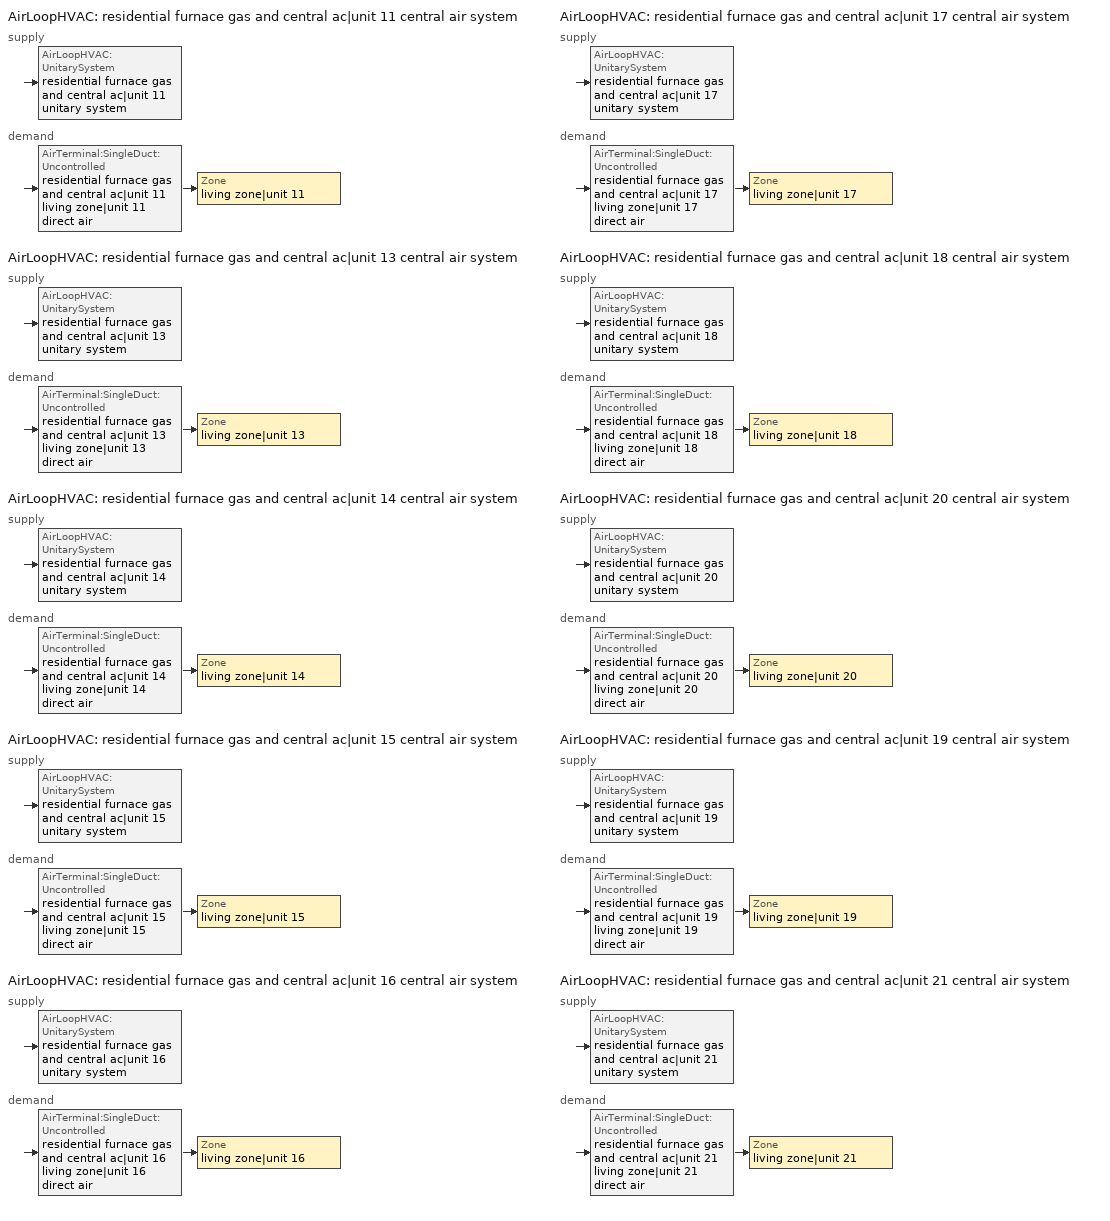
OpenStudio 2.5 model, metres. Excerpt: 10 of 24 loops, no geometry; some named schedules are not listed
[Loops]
AirLoopHVAC 'residential furnace gas and central ac|unit 11 central air system'
 supply: AirLoopHVAC:UnitarySystem 'residential furnace gas and central ac|unit 11 unitary system'
 demand: AirTerminal:SingleDuct:Uncontrolled 'residential furnace gas and central ac|unit 11 living zone|unit 11 direct air' > Zone 'living zone|unit 11'
AirLoopHVAC 'residential furnace gas and central ac|unit 13 central air system'
 supply: AirLoopHVAC:UnitarySystem 'residential furnace gas and central ac|unit 13 unitary system'
 demand: AirTerminal:SingleDuct:Uncontrolled 'residential furnace gas and central ac|unit 13 living zone|unit 13 direct air' > Zone 'living zone|unit 13'
AirLoopHVAC 'residential furnace gas and central ac|unit 14 central air system'
 supply: AirLoopHVAC:UnitarySystem 'residential furnace gas and central ac|unit 14 unitary system'
 demand: AirTerminal:SingleDuct:Uncontrolled 'residential furnace gas and central ac|unit 14 living zone|unit 14 direct air' > Zone 'living zone|unit 14'
AirLoopHVAC 'residential furnace gas and central ac|unit 15 central air system'
 supply: AirLoopHVAC:UnitarySystem 'residential furnace gas and central ac|unit 15 unitary system'
 demand: AirTerminal:SingleDuct:Uncontrolled 'residential furnace gas and central ac|unit 15 living zone|unit 15 direct air' > Zone 'living zone|unit 15'
AirLoopHVAC 'residential furnace gas and central ac|unit 16 central air system'
 supply: AirLoopHVAC:UnitarySystem 'residential furnace gas and central ac|unit 16 unitary system'
 demand: AirTerminal:SingleDuct:Uncontrolled 'residential furnace gas and central ac|unit 16 living zone|unit 16 direct air' > Zone 'living zone|unit 16'
AirLoopHVAC 'residential furnace gas and central ac|unit 17 central air system'
 supply: AirLoopHVAC:UnitarySystem 'residential furnace gas and central ac|unit 17 unitary system'
 demand: AirTerminal:SingleDuct:Uncontrolled 'residential furnace gas and central ac|unit 17 living zone|unit 17 direct air' > Zone 'living zone|unit 17'
AirLoopHVAC 'residential furnace gas and central ac|unit 18 central air system'
 supply: AirLoopHVAC:UnitarySystem 'residential furnace gas and central ac|unit 18 unitary system'
 demand: AirTerminal:SingleDuct:Uncontrolled 'residential furnace gas and central ac|unit 18 living zone|unit 18 direct air' > Zone 'living zone|unit 18'
AirLoopHVAC 'residential furnace gas and central ac|unit 20 central air system'
 supply: AirLoopHVAC:UnitarySystem 'residential furnace gas and central ac|unit 20 unitary system'
 demand: AirTerminal:SingleDuct:Uncontrolled 'residential furnace gas and central ac|unit 20 living zone|unit 20 direct air' > Zone 'living zone|unit 20'
AirLoopHVAC 'residential furnace gas and central ac|unit 19 central air system'
 supply: AirLoopHVAC:UnitarySystem 'residential furnace gas and central ac|unit 19 unitary system'
 demand: AirTerminal:SingleDuct:Uncontrolled 'residential furnace gas and central ac|unit 19 living zone|unit 19 direct air' > Zone 'living zone|unit 19'
AirLoopHVAC 'residential furnace gas and central ac|unit 21 central air system'
 supply: AirLoopHVAC:UnitarySystem 'residential furnace gas and central ac|unit 21 unitary system'
 demand: AirTerminal:SingleDuct:Uncontrolled 'residential furnace gas and central ac|unit 21 living zone|unit 21 direct air' > Zone 'living zone|unit 21'
[Sizing:Zone] Zone Cooling Design Supply Air Temperature Input Method=SupplyAirTemperature; Zone Cooling Design Supply Air Temperature {C}=14; Zone Cooling Design Supply Air Temperature Difference {deltaC}=11.11; Zone Heating Design Supply Air Temperature Input Method=SupplyAirTemperature; Zone Heating Design Supply Air Temperature {C}=40; Zone Heating Design Supply Air Temperature Difference {deltaC}=11.11; Zone Cooling Design Supply Air Humidity Ratio {kg-H2O/kg-air}=0.0085; Zone Heating Design Supply Air Humidity Ratio {kg-H2O/kg-air}=0.008; Cooling Design Air Flow Method=DesignDay; Heating Design Air Flow Method=DesignDay; Account for Dedicated Outdoor Air System=No; Dedicated Outdoor Air System Control Strategy=NeutralSupplyAir; Dedicated Outdoor Air Low Setpoint Temperature for Design {C}=autosize; Dedicated Outdoor Air High Setpoint Temperature for Design {C}=autosize
living zone|unit 11; living zone|unit 13; living zone|unit 14; living zone|unit 15; living zone|unit 16; living zone|unit 17; living zone|unit 18; living zone|unit 19; living zone|unit 20; living zone|unit 21
[Zone equipment]
living zone|unit 11: residential furnace gas and central ac|unit 11 living zone|unit 11 direct air
living zone|unit 13: residential furnace gas and central ac|unit 13 living zone|unit 13 direct air
living zone|unit 14: residential furnace gas and central ac|unit 14 living zone|unit 14 direct air
living zone|unit 15: residential furnace gas and central ac|unit 15 living zone|unit 15 direct air
living zone|unit 16: residential furnace gas and central ac|unit 16 living zone|unit 16 direct air
living zone|unit 17: residential furnace gas and central ac|unit 17 living zone|unit 17 direct air
living zone|unit 18: residential furnace gas and central ac|unit 18 living zone|unit 18 direct air
living zone|unit 19: residential furnace gas and central ac|unit 19 living zone|unit 19 direct air
living zone|unit 20: residential furnace gas and central ac|unit 20 living zone|unit 20 direct air
living zone|unit 21: residential furnace gas and central ac|unit 21 living zone|unit 21 direct air
[Coil:Heating:Gas] Availability Schedule=residential heating season; Gas Burner Efficiency=0.78; Nominal Capacity {W}=AutoSize; Parasitic Electric Load {W}=0; Parasitic Gas Load {W}=0; Fuel Type=NaturalGas
residential furnace gas|unit 11 heating coil; residential furnace gas|unit 13 heating coil; residential furnace gas|unit 14 heating coil; residential furnace gas|unit 15 heating coil; residential furnace gas|unit 16 heating coil; residential furnace gas|unit 17 heating coil; residential furnace gas|unit 18 heating coil; residential furnace gas|unit 20 heating coil; residential furnace gas|unit 19 heating coil; residential furnace gas|unit 21 heating coil
[Coil:Cooling:DX:SingleSpeed] Availability Schedule=residential cooling season; Rated Total Cooling Capacity {W}=autosize; Rated Sensible Heat Ratio=0.740403; Rated COP {W/W}=3.95054; Rated Air Flow Rate {m3/s}=autosize; Rated Evaporator Fan Power Per Volume Flow Rate {W/(m3/s)}=773.391; Nominal Time for Condensate Removal to Begin {s}=1000; Ratio of Initial Moisture Evaporation Rate and Steady State Latent Capacity=1.5; Maximum Cycling Rate {cycles/hr}=3; Latent Capacity Time Constant {s}=45; Condenser Type=AirCooled; Evaporative Condenser Effectiveness=0; Evaporative Condenser Air Flow Rate {m3/s}=Autosize; Evaporative Condenser Pump Rated Power Consumption {W}=Autosize; Crankcase Heater Capacity {W}=0; Maximum Outdoor Dry-Bulb Temperature for Crankcase Heater Operation {C}=12.7778; Basin Heater Capacity {W/K}=0; Basin Heater Setpoint Temperature {C}=10
Name | Total Cooling Capacity Function of Temperature Curve | Total Cooling Capacity Function of Flow Fraction Curve | Energy Input Ratio Function of Temperature Curve | Energy Input Ratio Function of Flow Fraction Curve | Part Load Fraction Correlation Curve
residential central ac|unit 11 cooling coil | Cool-Cap-fT1 11 | Cool-Cap-fFF1 11 | Cool-EIR-fT1 11 | Cool-EIR-fFF1 11 | Cool-PLF-fPLR1 11
residential central ac|unit 13 cooling coil | Cool-Cap-fT1 12 | Cool-Cap-fFF1 12 | Cool-EIR-fT1 12 | Cool-EIR-fFF1 12 | Cool-PLF-fPLR1 12
residential central ac|unit 14 cooling coil | Cool-Cap-fT1 13 | Cool-Cap-fFF1 13 | Cool-EIR-fT1 13 | Cool-EIR-fFF1 13 | Cool-PLF-fPLR1 13
residential central ac|unit 15 cooling coil | Cool-Cap-fT1 14 | Cool-Cap-fFF1 14 | Cool-EIR-fT1 14 | Cool-EIR-fFF1 14 | Cool-PLF-fPLR1 14
residential central ac|unit 16 cooling coil | Cool-Cap-fT1 15 | Cool-Cap-fFF1 15 | Cool-EIR-fT1 15 | Cool-EIR-fFF1 15 | Cool-PLF-fPLR1 15
residential central ac|unit 17 cooling coil | Cool-Cap-fT1 16 | Cool-Cap-fFF1 16 | Cool-EIR-fT1 16 | Cool-EIR-fFF1 16 | Cool-PLF-fPLR1 16
residential central ac|unit 18 cooling coil | Cool-Cap-fT1 17 | Cool-Cap-fFF1 17 | Cool-EIR-fT1 17 | Cool-EIR-fFF1 17 | Cool-PLF-fPLR1 17
residential central ac|unit 20 cooling coil | Cool-Cap-fT1 18 | Cool-Cap-fFF1 18 | Cool-EIR-fT1 18 | Cool-EIR-fFF1 18 | Cool-PLF-fPLR1 18
residential central ac|unit 19 cooling coil | Cool-Cap-fT1 19 | Cool-Cap-fFF1 19 | Cool-EIR-fT1 19 | Cool-EIR-fFF1 19 | Cool-PLF-fPLR1 19
residential central ac|unit 21 cooling coil | Cool-Cap-fT1 20 | Cool-Cap-fFF1 20 | Cool-EIR-fT1 20 | Cool-EIR-fFF1 20 | Cool-PLF-fPLR1 20
[Fan:OnOff] Availability Schedule=Always On Discrete; Fan Efficiency=0.117562; Pressure Rise {Pa}=124.55; Maximum Flow Rate {m3/s}=autosize; Motor Efficiency=1; Motor In Airstream Fraction=1
Name | Fan Power Ratio Function of Speed Ratio Curve | Fan Efficiency Ratio Function of Speed Ratio Curve
residential furnace gas and central ac|unit 11 supply fan | Fan On Off Power Curve 35 | Fan On Off Efficiency Curve 35
residential furnace gas and central ac|unit 13 supply fan | Fan On Off Power Curve 36 | Fan On Off Efficiency Curve 36
residential furnace gas and central ac|unit 14 supply fan | Fan On Off Power Curve 37 | Fan On Off Efficiency Curve 37
residential furnace gas and central ac|unit 15 supply fan | Fan On Off Power Curve 38 | Fan On Off Efficiency Curve 38
residential furnace gas and central ac|unit 16 supply fan | Fan On Off Power Curve 39 | Fan On Off Efficiency Curve 39
residential furnace gas and central ac|unit 17 supply fan | Fan On Off Power Curve 40 | Fan On Off Efficiency Curve 40
residential furnace gas and central ac|unit 18 supply fan | Fan On Off Power Curve 41 | Fan On Off Efficiency Curve 41
residential furnace gas and central ac|unit 20 supply fan | Fan On Off Power Curve 42 | Fan On Off Efficiency Curve 42
residential furnace gas and central ac|unit 19 supply fan | Fan On Off Power Curve 43 | Fan On Off Efficiency Curve 43
residential furnace gas and central ac|unit 21 supply fan | Fan On Off Power Curve 44 | Fan On Off Efficiency Curve 44
[AirLoopHVAC:UnitarySystem] Control Type=Load; Dehumidification Control Type=None; Availability Schedule=Always On Discrete; Fan Placement=BlowThrough; Supply Air Fan Operating Mode Schedule=Always Off Discrete; DX Heating Coil Sizing Ratio=1; Use DOAS DX Cooling Coil=No; DOAS DX Cooling Coil Leaving Minimum Air Temperature {C}=2; Latent Load Control=SensibleOnlyLoadControl; Supply Air Flow Rate During Cooling Operation {m3/s}=autosize; Supply Air Flow Rate During Heating Operation {m3/s}=autosize; Supply Air Flow Rate When No Cooling or Heating is Required {m3/s}=0; Maximum Supply Air Temperature {C}=48.8889; Maximum Outdoor Dry-Bulb Temperature for Supplemental Heater Operation {C}=21; Maximum Cycling Rate {cycles/hr}=2.5; Heat Pump Time Constant {s}=60; Fraction of On-Cycle Power Use=0.01; Heat Pump Fan Delay Time {s}=60; Ancilliary On-Cycle Electric Power {W}=0; Ancilliary Off-Cycle Electric Power {W}=0
Name | Controlling Zone or Thermostat Location | Supply Fan | Heating Coil | Cooling Coil
residential furnace gas and central ac|unit 11 unitary system | living zone|unit 11 | residential furnace gas and central ac|unit 11 supply fan | residential furnace gas|unit 11 heating coil | residential central ac|unit 11 cooling coil
residential furnace gas and central ac|unit 13 unitary system | living zone|unit 13 | residential furnace gas and central ac|unit 13 supply fan | residential furnace gas|unit 13 heating coil | residential central ac|unit 13 cooling coil
residential furnace gas and central ac|unit 14 unitary system | living zone|unit 14 | residential furnace gas and central ac|unit 14 supply fan | residential furnace gas|unit 14 heating coil | residential central ac|unit 14 cooling coil
residential furnace gas and central ac|unit 15 unitary system | living zone|unit 15 | residential furnace gas and central ac|unit 15 supply fan | residential furnace gas|unit 15 heating coil | residential central ac|unit 15 cooling coil
residential furnace gas and central ac|unit 16 unitary system | living zone|unit 16 | residential furnace gas and central ac|unit 16 supply fan | residential furnace gas|unit 16 heating coil | residential central ac|unit 16 cooling coil
residential furnace gas and central ac|unit 17 unitary system | living zone|unit 17 | residential furnace gas and central ac|unit 17 supply fan | residential furnace gas|unit 17 heating coil | residential central ac|unit 17 cooling coil
residential furnace gas and central ac|unit 18 unitary system | living zone|unit 18 | residential furnace gas and central ac|unit 18 supply fan | residential furnace gas|unit 18 heating coil | residential central ac|unit 18 cooling coil
residential furnace gas and central ac|unit 20 unitary system | living zone|unit 20 | residential furnace gas and central ac|unit 20 supply fan | residential furnace gas|unit 20 heating coil | residential central ac|unit 20 cooling coil
residential furnace gas and central ac|unit 19 unitary system | living zone|unit 19 | residential furnace gas and central ac|unit 19 supply fan | residential furnace gas|unit 19 heating coil | residential central ac|unit 19 cooling coil
residential furnace gas and central ac|unit 21 unitary system | living zone|unit 21 | residential furnace gas and central ac|unit 21 supply fan | residential furnace gas|unit 21 heating coil | residential central ac|unit 21 cooling coil
[AirLoopHVAC] Availability Schedule=Always On Discrete; Design Supply Air Flow Rate {m3/s}=AutoSize
residential furnace gas and central ac|unit 11 central air system; residential furnace gas and central ac|unit 13 central air system; residential furnace gas and central ac|unit 14 central air system; residential furnace gas and central ac|unit 15 central air system; residential furnace gas and central ac|unit 16 central air system; residential furnace gas and central ac|unit 17 central air system; residential furnace gas and central ac|unit 18 central air system; residential furnace gas and central ac|unit 20 central air system; residential furnace gas and central ac|unit 19 central air system; residential furnace gas and central ac|unit 21 central air system
[Sizing:System] Type of Load to Size On=Sensible; Design Outdoor Air Flow Rate {m3/s}=Autosize; Minimum System Air Flow Ratio=0.3; Preheat Design Temperature {C}=7; Preheat Design Humidity Ratio {kg-H2O/kg-Air}=0.008; Precool Design Temperature {C}=12.8; Precool Design Humidity Ratio {kg-H2O/kg-Air}=0.008; Central Cooling Design Supply Air Temperature {C}=12.8; Central Heating Design Supply Air Temperature {C}=16.7; Sizing Option=NonCoincident; 100% Outdoor Air in Cooling=Yes; 100% Outdoor Air in Heating=Yes; Central Cooling Design Supply Air Humidity Ratio {kg-H2O/kg-Air}=0.0085; Central Heating Design Supply Air Humidity Ratio {kg-H2O/kg-Air}=0.008; Cooling Design Air Flow Method=DesignDay; Cooling Design Air Flow Rate {m3/s}=0; Heating Design Air Flow Method=DesignDay; Heating Design Air Flow Rate {m3/s}=0; System Outdoor Air Method=ZoneSum; Zone Maximum Outdoor Air Fraction=1; Cooling Supply Air Flow Rate Per Floor Area {m3/s-m2}=0.00996765; Cooling Fraction of Autosized Cooling Supply Air Flow Rate=1; Cooling Supply Air Flow Rate Per Unit Cooling Capacity {m3/s-W}=3.94755e-05; Heating Supply Air Flow Rate Per Floor Area {m3/s-m2}=0.00996765; Heating Fraction of Autosized Heating Supply Air Flow Rate=1; Heating Fraction of Autosized Cooling Supply Air Flow Rate=1; Heating Supply Air Flow Rate Per Unit Heating Capacity {m3/s-W}=3.15882e-05; Cooling Design Capacity Method=CoolingDesignCapacity; Cooling Design Capacity {W}=autosize; Cooling Design Capacity Per Floor Area {W/m2}=234.7; Fraction of Autosized Cooling Design Capacity=1; Heating Design Capacity Method=HeatingDesignCapacity; Heating Design Capacity {W}=autosize; Heating Design Capacity Per Floor Area {W/m2}=157; Fraction of Autosized Heating Design Capacity=1; Central Cooling Capacity Control Method=OnOff
residential furnace gas and central ac|unit 11 central air system; residential furnace gas and central ac|unit 13 central air system; residential furnace gas and central ac|unit 14 central air system; residential furnace gas and central ac|unit 15 central air system; residential furnace gas and central ac|unit 16 central air system; residential furnace gas and central ac|unit 17 central air system; residential furnace gas and central ac|unit 18 central air system; residential furnace gas and central ac|unit 20 central air system; residential furnace gas and central ac|unit 19 central air system; residential furnace gas and central ac|unit 21 central air system
[AirTerminal:SingleDuct:Uncontrolled] Availability Schedule=Always On Discrete; Maximum Air Flow Rate {m3/s}=AutoSize
residential furnace gas and central ac|unit 11 living zone|unit 11 direct air; residential furnace gas and central ac|unit 13 living zone|unit 13 direct air; residential furnace gas and central ac|unit 14 living zone|unit 14 direct air; residential furnace gas and central ac|unit 15 living zone|unit 15 direct air; residential furnace gas and central ac|unit 16 living zone|unit 16 direct air; residential furnace gas and central ac|unit 17 living zone|unit 17 direct air; residential furnace gas and central ac|unit 18 living zone|unit 18 direct air; residential furnace gas and central ac|unit 20 living zone|unit 20 direct air; residential furnace gas and central ac|unit 19 living zone|unit 19 direct air; residential furnace gas and central ac|unit 21 living zone|unit 21 direct air
[Schedule:Constant]
Name | Value
Always On Discrete | 1
Always Off Discrete | 0
[Curve:Exponent] Coefficient1 Constant=1; Coefficient2 Constant=0; Coefficient3 Constant=0; Minimum Value of x=0; Maximum Value of x=1
Fan On Off Power Curve 35; Fan On Off Power Curve 36; Fan On Off Power Curve 37; Fan On Off Power Curve 38; Fan On Off Power Curve 39; Fan On Off Power Curve 40; Fan On Off Power Curve 41; Fan On Off Power Curve 42; Fan On Off Power Curve 43; Fan On Off Power Curve 44
[Curve:Cubic] Coefficient1 Constant=1; Coefficient2 x=0; Coefficient3 x**2=0; Coefficient4 x**3=0; Minimum Value of x=0; Maximum Value of x=1
Fan On Off Efficiency Curve 35; Fan On Off Efficiency Curve 36; Fan On Off Efficiency Curve 37; Fan On Off Efficiency Curve 38; Fan On Off Efficiency Curve 39; Fan On Off Efficiency Curve 40; Fan On Off Efficiency Curve 41; Fan On Off Efficiency Curve 42; Fan On Off Efficiency Curve 43; Fan On Off Efficiency Curve 44
[Curve:Biquadratic] Minimum Value of x=13.88; Maximum Value of x=23.88; Minimum Value of y=18.33; Maximum Value of y=51.66
Name | Coefficient1 Constant | Coefficient2 x | Coefficient3 x**2 | Coefficient4 y | Coefficient5 y**2 | Coefficient6 x*y
Cool-Cap-fT1 11; Cool-Cap-fT1 12; Cool-Cap-fT1 13; Cool-Cap-fT1 14; Cool-Cap-fT1 15; Cool-Cap-fT1 16; Cool-Cap-fT1 17; Cool-Cap-fT1 18; Cool-Cap-fT1 19; Cool-Cap-fT1 20 | 1.5509 | -0.0750501 | 0.00309714 | 0.00240111 | -5.0544e-05 | -0.000427281
Cool-EIR-fT1 11; Cool-EIR-fT1 12; Cool-EIR-fT1 13; Cool-EIR-fT1 14; Cool-EIR-fT1 15; Cool-EIR-fT1 16; Cool-EIR-fT1 17; Cool-EIR-fT1 18; Cool-EIR-fT1 19; Cool-EIR-fT1 20 | -0.304283 | 0.118048 | -0.00342467 | -0.00626191 | 0.000695427 | -0.000469975
[Curve:Quadratic] Minimum Value of x=0
Name | Coefficient1 Constant | Coefficient2 x | Coefficient3 x**2 | Maximum Value of x | Minimum Curve Output | Maximum Curve Output
Cool-PLF-fPLR1 11; Cool-PLF-fPLR1 12; Cool-PLF-fPLR1 13; Cool-PLF-fPLR1 14; Cool-PLF-fPLR1 15; Cool-PLF-fPLR1 16; Cool-PLF-fPLR1 17; Cool-PLF-fPLR1 18; Cool-PLF-fPLR1 19; Cool-PLF-fPLR1 20 | 0.93 | 0.07 | 0 | 1 | 0.7 | 1
Cool-Cap-fFF1 11; Cool-Cap-fFF1 12; Cool-Cap-fFF1 13; Cool-Cap-fFF1 14; Cool-Cap-fFF1 15; Cool-Cap-fFF1 16; Cool-Cap-fFF1 17; Cool-Cap-fFF1 18; Cool-Cap-fFF1 19; Cool-Cap-fFF1 20 | 0.718605 | 0.4101 | -0.128705 | 2 | 0 | 2
Cool-EIR-fFF1 11; Cool-EIR-fFF1 12; Cool-EIR-fFF1 13; Cool-EIR-fFF1 14; Cool-EIR-fFF1 15; Cool-EIR-fFF1 16; Cool-EIR-fFF1 17; Cool-EIR-fFF1 18; Cool-EIR-fFF1 19; Cool-EIR-fFF1 20 | 1.323 | -0.477711 | 0.154712 | 2 | 0 | 2
[Schedule:Ruleset]
Name | Default Day Schedule
residential heating season | Schedule Day 1
residential cooling season | Schedule Day 4
[Schedule:Day]
Schedule Day 1; Schedule Day 4: 24, 0, 0
[Schedule:Rule] Apply Sunday=Yes; Apply Monday=Yes; Apply Tuesday=Yes; Apply Wednesday=Yes; Apply Thursday=Yes; Apply Friday=Yes; Apply Saturday=Yes; Date Specification Type=DateRange; Start Day=1
Name | Schedule Ruleset | Rule Order | Day Schedule | Start Month | End Month | End Day
residential heating season allday ruleset1 | residential heating season | 11 | residential heating season allday1 | 1 | 1 | 31
residential heating season allday ruleset2 | residential heating season | 10 | residential heating season allday2 | 2 | 2 | 28
residential heating season allday ruleset3 | residential heating season | 9 | residential heating season allday3 | 3 | 3 | 31
residential heating season allday ruleset4 | residential heating season | 8 | residential heating season allday4 | 4 | 4 | 30
residential heating season allday ruleset5 | residential heating season | 7 | residential heating season allday5 | 5 | 5 | 31
residential heating season allday ruleset6 | residential heating season | 6 | residential heating season allday6 | 6 | 6 | 30
residential heating season allday ruleset7 | residential heating season | 5 | residential heating season allday7 | 7 | 7 | 31
residential heating season allday ruleset8 | residential heating season | 4 | residential heating season allday8 | 8 | 8 | 31
residential heating season allday ruleset9 | residential heating season | 3 | residential heating season allday9 | 9 | 9 | 30
residential heating season allday ruleset10 | residential heating season | 2 | residential heating season allday10 | 10 | 10 | 31
residential heating season allday ruleset11 | residential heating season | 1 | residential heating season allday11 | 11 | 11 | 30
residential heating season allday ruleset12 | residential heating season | 0 | residential heating season allday12 | 12 | 12 | 31
residential cooling season allday ruleset1 | residential cooling season | 11 | residential cooling season allday1 | 1 | 1 | 31
residential cooling season allday ruleset2 | residential cooling season | 10 | residential cooling season allday2 | 2 | 2 | 28
residential cooling season allday ruleset3 | residential cooling season | 9 | residential cooling season allday3 | 3 | 3 | 31
residential cooling season allday ruleset4 | residential cooling season | 8 | residential cooling season allday4 | 4 | 4 | 30
residential cooling season allday ruleset5 | residential cooling season | 7 | residential cooling season allday5 | 5 | 5 | 31
residential cooling season allday ruleset6 | residential cooling season | 6 | residential cooling season allday6 | 6 | 6 | 30
residential cooling season allday ruleset7 | residential cooling season | 5 | residential cooling season allday7 | 7 | 7 | 31
residential cooling season allday ruleset8 | residential cooling season | 4 | residential cooling season allday8 | 8 | 8 | 31
residential cooling season allday ruleset9 | residential cooling season | 3 | residential cooling season allday9 | 9 | 9 | 30
residential cooling season allday ruleset10 | residential cooling season | 2 | residential cooling season allday10 | 10 | 10 | 31
residential cooling season allday ruleset11 | residential cooling season | 1 | residential cooling season allday11 | 11 | 11 | 30
residential cooling season allday ruleset12 | residential cooling season | 0 | residential cooling season allday12 | 12 | 12 | 31
